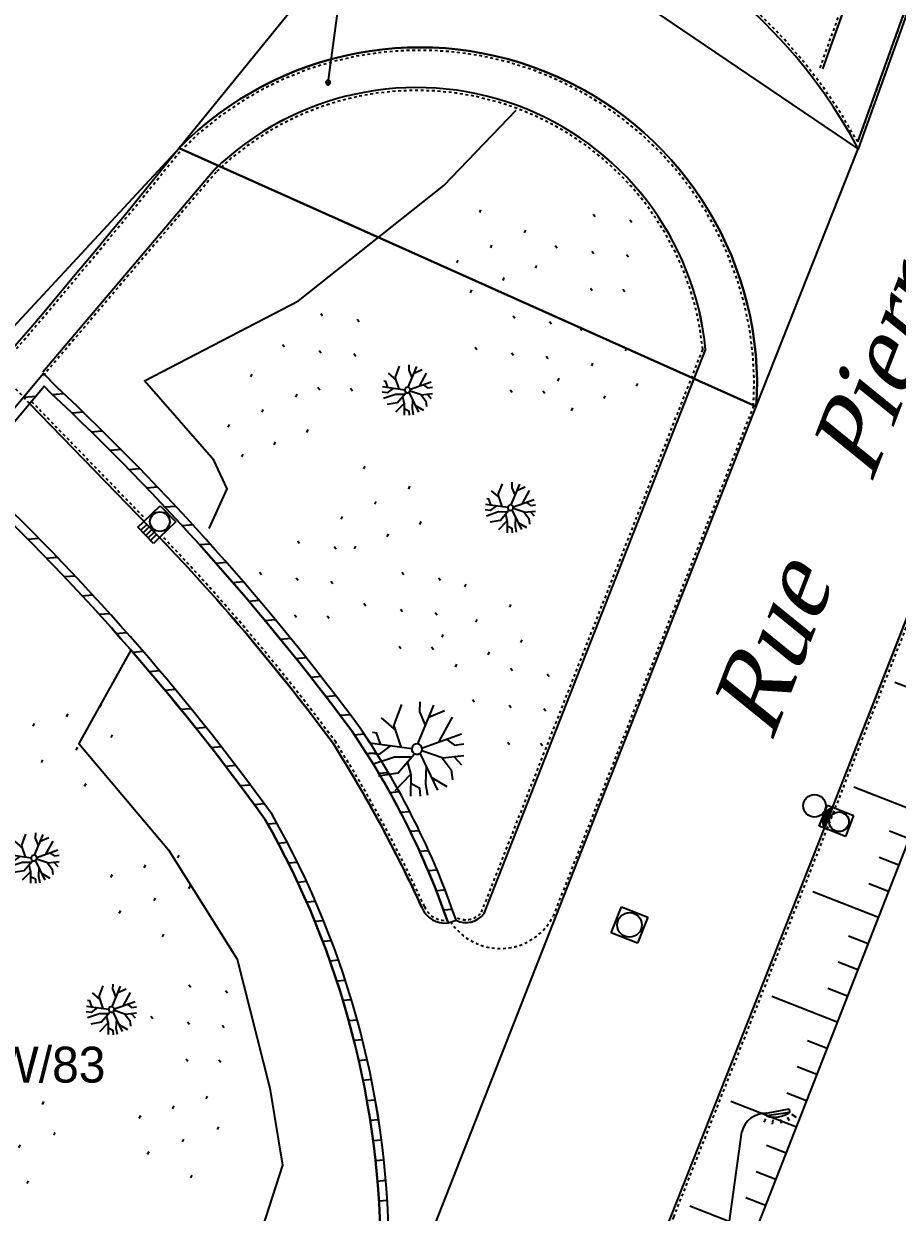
# Model space of a CAD drawing. Header units: metres. Extents: x 19 to 585, y 0 to 337.
# Drawn here: x 476.04 to 507.08, y 74.26 to 116.53 of the extents above; entities that cross this region are included whole.
import ezdxf

# ---------------------------------------------------------------- set-up
doc = ezdxf.new("R2010")
doc.units = ezdxf.units.M
doc.header["$LTSCALE"] = 0.01
doc.linetypes.add('CACHE', pattern=[0.375, 0.25, -0.125])
for name, color, linetype in [('ECLAIRAGE', 2, 'Continuous'), ('PARCELLES', 240, 'Continuous'), ('TALUS', 2, 'Continuous'), ('Tempo_Doublon_Point', 7, 'Continuous'), ('TEXTES', 6, 'Continuous'), ('VEGETATION', 70, 'Continuous'), ('VOIRIES', 7, 'Continuous'), ('VOIRIES_temp', 7, 'Continuous')]:
    doc.layers.add(name, color=color, linetype=linetype)
doc.styles.add('2', font='times.ttf', dxfattribs={"oblique": 18})

# ---------------------------------------------------------------- blocks, each defined once
blk = doc.blocks.new('11185$0$SYP_01057')
blk.add_line((0, 0), (0, -1))
blk = doc.blocks.new('11185$0$SYP_01053')
blk.add_line((0, 0), (0, -1))
blk = doc.blocks.new('11185$0$ARBRE_3-11', base_point=(100, 100))
for p, q in [((80, 170), (80, 188)), ((100, 190), (100, 110)), ((120, 179), (120, 188)), ((50, 130), (39, 165)), ((60, 180), (80, 140)), ((100, 150), (80, 170)), ((100, 170), (120, 180)), ((130, 144), (150, 175)), ((80, 140), (84, 109)), ((100, 130), (140, 150)), ((140, 149), (180, 140)), ((50, 106), (16, 131)), ((50, 130), (90, 104)), ((75, 115), (50, 105)), ((50, 105), (10, 100)), ((34, 103), (28, 85)), ((28, 50), (93, 93)), ((187, 80), (110, 100)), ((147, 90), (171, 104)), ((170, 104), (190, 106)), ((28, 85), (12, 82)), ((37, 75), (16, 68)), ((70, 78), (37, 75)), ((90, 50), (98, 90)), ((104, 90), (140, 20)), ((163, 86), (180, 58)), ((50, 64), (37, 34)), ((90, 50), (70, 30)), ((90, 49), (100, 10)), ((126, 46), (117, 30)), ((120, 60), (169, 41)), ((70, 30), (51, 25)), ((95, 28), (82, 12)), ((117, 30), (122, 13))]:
    blk.add_line(p, q)
for start, end in [(90, 270), (270, 90)]:
    blk.add_arc((100, 100), 10, start, end)
blk = doc.blocks.new('11185$0$CAND_LABRE_1-20', base_point=(70, 3))
for p, q in [((100, 170), (130, 180)), ((130, 180), (131, 175)), ((101, 166), (100, 170)), ((131, 175), (101, 166)), ((120, 164), (122, 159)), ((129, 168), (132, 164)), ((134, 173), (141, 170)), ((100, 162), (98, 157)), ((110, 162), (110, 156)), ((70, 0), (70, 140))]:
    blk.add_line(p, q)
for centre, radius, start, end in [((105, 135), 35.355, 98.13, 171.87), ((106.842, 201.026), 35.51, 260.531, 312.868), ((70, 3), 3, 90, 270), ((70, 3), 3, 270, 90)]:
    blk.add_arc(centre, radius, start, end)
blk = doc.blocks.new('11185$0$SYP_00104')
for p, q in [((-0.031, 0.5), (0, 0.5)), ((-0.312, 0.25), (-0.281, 0.25)), ((0.218, 0.25), (0.25, 0.25)), ((-0.031, 0), (0, 0)), ((0.468, 0), (0.5, 0)), ((-0.312, -0.25), (-0.281, -0.25)), ((0.25, -0.25), (0.281, -0.25))]:
    blk.add_line(p, q)
blk = doc.blocks.new('11185$0$SYP_00034')
for p, q in [((0, 0), (0, 1)), ((0, 1), (1, 1)), ((0.187, 0), (0.187, 1)), ((0.343, 1), (0.343, 0)), ((0.5, 0), (0.5, 1)), ((0.656, 1), (0.656, 0)), ((0.812, 0), (0.812, 1)), ((1, 1), (1, 0)), ((1, 0), (0, 0))]:
    blk.add_line(p, q)
blk = doc.blocks.new('11185$0$SYP_00046')
for p, q in [((0, 0), (0, 1)), ((0, 1), (1, 1)), ((1, 1), (1, 0)), ((1, 0), (0, 0))]:
    blk.add_line(p, q)
blk.add_circle((0.5, 0.5), 0.437)
blk = doc.blocks.new('11185$0$SYP_00019')
for p, q in [((-0.5, -0.5), (-0.5, 0.5)), ((-0.5, 0.5), (0.5, 0.5)), ((0.5, 0.5), (0.5, -0.5)), ((0.5, -0.5), (-0.5, -0.5))]:
    blk.add_line(p, q)
blk.add_circle((0, 0), 0.437)
blk = doc.blocks.new('11185$0$SYP_00026')
blk.add_circle((0, 0), 0.5)
blk = doc.blocks.new('11185$0$SYP_00048')
for p, q in [((0, 0), (0, 1)), ((0, 1), (1, 1)), ((0.125, 0.406), (0.25, 0.718)), ((0.824, 0.533), (0.175, 0.533)), ((0.181, 0.546), (0.818, 0.546)), ((0.813, 0.559), (0.186, 0.559)), ((0.191, 0.572), (0.808, 0.572)), ((0.803, 0.585), (0.196, 0.585)), ((0.201, 0.598), (0.798, 0.598)), ((0.792, 0.611), (0.207, 0.611)), ((0.212, 0.624), (0.787, 0.624)), ((0.782, 0.637), (0.217, 0.637)), ((0.222, 0.65), (0.777, 0.65)), ((0.772, 0.663), (0.227, 0.663)), ((0.233, 0.676), (0.766, 0.676)), ((0.761, 0.689), (0.238, 0.689)), ((0.243, 0.702), (0.756, 0.702)), ((0.751, 0.715), (0.248, 0.715)), ((0.25, 0.718), (0.343, 0.843)), ((0.257, 0.728), (0.742, 0.728)), ((0.732, 0.741), (0.267, 0.741)), ((0.276, 0.754), (0.722, 0.754)), ((0.713, 0.767), (0.286, 0.767)), ((0.296, 0.78), (0.703, 0.78)), ((0.693, 0.793), (0.305, 0.793)), ((0.315, 0.806), (0.683, 0.806)), ((0.674, 0.819), (0.325, 0.819)), ((0.334, 0.832), (0.664, 0.832)), ((0.343, 0.843), (0.5, 1)), ((0.654, 0.845), (0.345, 0.845)), ((0.358, 0.858), (0.641, 0.858)), ((0.628, 0.871), (0.371, 0.871)), ((0.384, 0.884), (0.615, 0.884)), ((0.602, 0.897), (0.397, 0.897)), ((0.41, 0.91), (0.589, 0.91)), ((0.576, 0.923), (0.423, 0.923)), ((0.436, 0.936), (0.563, 0.936)), ((0.55, 0.949), (0.449, 0.949)), ((0.462, 0.962), (0.537, 0.962)), ((0.524, 0.975), (0.475, 0.975)), ((0.488, 0.988), (0.511, 0.988)), ((0.5, 1), (0.656, 0.843)), ((0.656, 0.843), (0.75, 0.718)), ((0.75, 0.718), (0.875, 0.406)), ((1, 1), (1, 0)), ((0, 0), (0.125, 0.406)), ((1, 0), (0, 0)), ((1, 0), (0, 0)), ((0.995, 0.013), (0.004, 0.013)), ((0.008, 0.026), (0.991, 0.026)), ((0.987, 0.039), (0.012, 0.039)), ((0.016, 0.052), (0.983, 0.052)), ((0.979, 0.065), (0.02, 0.065)), ((0.024, 0.078), (0.975, 0.078)), ((0.971, 0.091), (0.028, 0.091)), ((0.032, 0.104), (0.967, 0.104)), ((0.963, 0.117), (0.036, 0.117)), ((0.04, 0.13), (0.959, 0.13)), ((0.955, 0.143), (0.044, 0.143)), ((0.048, 0.156), (0.951, 0.156)), ((0.947, 0.169), (0.052, 0.169)), ((0.056, 0.182), (0.943, 0.182)), ((0.939, 0.195), (0.06, 0.195)), ((0.064, 0.208), (0.935, 0.208)), ((0.931, 0.221), (0.068, 0.221)), ((0.072, 0.234), (0.927, 0.234)), ((0.923, 0.247), (0.076, 0.247)), ((0.08, 0.26), (0.919, 0.26)), ((0.915, 0.273), (0.084, 0.273)), ((0.088, 0.286), (0.911, 0.286)), ((0.907, 0.299), (0.092, 0.299)), ((0.096, 0.312), (0.903, 0.312)), ((0.899, 0.325), (0.1, 0.325)), ((0.104, 0.338), (0.895, 0.338)), ((0.891, 0.351), (0.108, 0.351)), ((0.112, 0.364), (0.887, 0.364)), ((0.883, 0.377), (0.116, 0.377)), ((0.12, 0.39), (0.879, 0.39)), ((0.875, 0.403), (0.124, 0.403)), ((0.129, 0.416), (0.87, 0.416)), ((0.865, 0.429), (0.134, 0.429)), ((0.139, 0.442), (0.86, 0.442)), ((0.855, 0.455), (0.144, 0.455)), ((0.149, 0.468), (0.85, 0.468)), ((0.844, 0.481), (0.155, 0.481)), ((0.16, 0.494), (0.839, 0.494)), ((0.834, 0.507), (0.165, 0.507)), ((0.17, 0.52), (0.829, 0.52)), ((0.875, 0.406), (1, 0))]:
    blk.add_line(p, q)

msp = doc.modelspace()

# ---------------------------------------------------------------- linework, layer by layer
at = {"layer": 'PARCELLES'}
for points in [[(505.698, 112.082, 0.248), (491.329, 121.826), (489.323, 121.662), (502.045, 137.301, -0.359), (511.05, 135.977, -0.226), (512.198, 130.186), (505.698, 112.082)], [(491.329, 121.826), (489.323, 121.662), (481.558, 112.106, -0.695), (502.076, 102.916), (505.698, 112.082, 0.248)], [(502.076, 102.916, 0.695), (481.558, 112.106, -0.036), (453.871, 82.237), (450.708, 79.562, 0.48), (453.742, 55.373), (461.937, 51.208), (467.529, 46.825), (478.385, 42.568)]]:
    msp.add_lwpolyline(points, format="xyb", close=True, dxfattribs=at)
at = {"layer": 'TALUS'}
for points in [[(546.574, 189.283), (535.568, 158.659), (529.533, 143.352), (523.979, 129.234), (512.757, 100.957), (501.887, 73.174), (490.786, 45.104), (489.044, 40.698)], [(482.625, 98.582), (483.271, 99.983), (482.796, 101.006), (480.326, 103.824), (485.798, 106.677), (490.968, 110.772), (493.543, 113.457)], [(479.844, 94.247), (477.995, 90.936), (481.18, 87.154), (483.618, 83.259), (484.785, 78.673), (485.231, 75.941), (483.944, 71.924), (481.342, 68.07), (479.037, 65.473), (476.228, 65.605), (473.398, 72.552), (470.156, 78.775), (466.84, 84.286), (465.501, 85.308), (463.39, 81.593), (457.953, 74.379), (454.5, 70.412), (453.265, 65.381), (452.022, 63.691), (450.081, 62.765)]]:
    msp.add_lwpolyline(points, dxfattribs=at)
at = {"layer": 'Tempo_Doublon_Point'}
for points in [[(505.698, 112.082), (491.329, 121.826), (489.323, 121.662), (502.045, 137.301), (511.05, 135.977), (512.198, 130.186), (505.698, 112.082)], [(491.329, 121.826), (489.323, 121.662), (481.558, 112.106), (502.076, 102.916), (505.698, 112.082)], [(502.076, 102.916), (481.558, 112.106), (453.871, 82.237), (450.708, 79.562), (453.742, 55.373), (461.937, 51.208), (467.529, 46.825), (478.385, 42.568)]]:
    msp.add_lwpolyline(points, close=True, dxfattribs=at)
at = {"layer": 'VOIRIES'}
msp.add_lwpolyline([(486.318, 41.871), (494.938, 63.82), (499.047, 74.122), (504.498, 87.92), (510.003, 101.953), (516.175, 117.651), (518.433, 123.308), (519.586, 126.134), (520.382, 128.146), (521.067, 129.962), (529.486, 151.254), (532.768, 159.643), (539.922, 177.74), (541.461, 181.083), (546.574, 189.283)], dxfattribs=at)
at = {"layer": 'VOIRIES', "linetype": 'CACHE'}
for points in [[(486.411, 41.835), (495.031, 63.783), (499.14, 74.085), (504.591, 87.883), (510.096, 101.916), (516.268, 117.614), (518.526, 123.271), (519.678, 126.096), (520.475, 128.109), (521.161, 129.925), (529.579, 151.218), (532.861, 159.606), (540.014, 177.701), (541.549, 181.035), (546.659, 189.23)], [(476.24, 103.026), (468.876, 110.777)]]:
    msp.add_lwpolyline(points, dxfattribs=at)
msp.add_lwpolyline([(505.68, 112.327, 0.244946), (491.331, 121.927), (489.548, 121.781), (502.111, 137.225, -0.358116), (510.973, 135.914, -0.225629), (512.103, 130.215)], format="xyb", close=True, dxfattribs=at)
at = {"layer": 'VOIRIES', "linetype": 'CACHE', "flags": 128}
msp.add_lwpolyline([(504.345, 114.963), (510.844, 133.067)], dxfattribs=at)
at = {"layer": 'VOIRIES', "flags": 128}
for points in [[(504.439, 114.93), (510.939, 133.033)], [(476.787, 104.041), (476.694, 104.033)], [(476.038, 103.25), (476.461, 103.287)], [(477.054, 103.34), (477.454, 103.375)], [(478.148, 102.712), (477.752, 102.677)], [(478.436, 102.013), (478.828, 102.047)], [(479.496, 101.382), (479.107, 101.347)], [(479.765, 100.681), (480.151, 100.715)], [(480.794, 100.047), (480.412, 100.014)], [(481.045, 99.345), (481.424, 99.378)], [(482.043, 98.708), (481.667, 98.675)], [(476.574, 98.224), (476.186, 98.19)], [(482.277, 98.004), (482.651, 98.037)], [(476.838, 97.523), (477.223, 97.557)], [(483.247, 97.365), (482.876, 97.332)], [(477.859, 96.888), (477.478, 96.855)], [(483.464, 96.659), (483.832, 96.692)], [(478.104, 96.185), (478.482, 96.218)], [(484.407, 96.018), (484.042, 95.986)], [(479.093, 95.548), (478.718, 95.515)], [(484.608, 95.311), (484.971, 95.344)], [(479.321, 94.844), (479.693, 94.877)], [(485.525, 94.668), (485.165, 94.636)], [(480.28, 94.203), (479.911, 94.171)], [(485.71, 93.959), (486.069, 93.991)], [(480.49, 93.497), (480.856, 93.53)], [(486.603, 93.313), (486.247, 93.282)], [(481.421, 92.855), (481.057, 92.822)], [(486.773, 92.604), (487.127, 92.635)], [(481.613, 92.147), (481.974, 92.179)], [(487.641, 91.956), (487.29, 91.925)], [(482.517, 91.502), (482.158, 91.47)], [(487.789, 91.244), (488.13, 91.275)], [(482.694, 90.793), (483.049, 90.825)], [(488.573, 90.588), (488.237, 90.559)], [(483.571, 90.146), (483.218, 90.115)], [(488.659, 89.871), (488.99, 89.901)], [(483.732, 89.436), (484.083, 89.467)], [(489.383, 89.211), (489.055, 89.182)], [(484.585, 88.787), (484.236, 88.755)], [(489.429, 88.49), (489.752, 88.519)], [(484.705, 88.072), (485.033, 88.101)], [(490.098, 87.825), (489.779, 87.797)], [(485.406, 87.409), (485.082, 87.381)], [(490.107, 87.101), (490.423, 87.129)], [(485.439, 86.687), (485.759, 86.716)], [(490.726, 86.431), (490.412, 86.403)], [(486.091, 86.021), (485.774, 85.992)], [(490.696, 85.704), (491.008, 85.731)], [(486.089, 85.295), (486.404, 85.323)], [(491.27, 85.029), (490.961, 85.002)], [(486.697, 84.625), (486.385, 84.597)], [(486.662, 83.896), (486.972, 83.925)], [(487.228, 83.222), (486.92, 83.195)], [(487.16, 82.491), (487.466, 82.519)], [(487.687, 81.814), (487.382, 81.787)], [(487.586, 81.079), (487.89, 81.107)], [(488.076, 80.398), (487.773, 80.372)], [(487.943, 79.661), (488.245, 79.688)], [(488.396, 78.977), (488.096, 78.95)], [(488.232, 78.237), (488.532, 78.264)], [(488.651, 77.549), (488.35, 77.524)], [(488.454, 76.807), (488.753, 76.834)], [(488.838, 76.117), (488.539, 76.09)], [(488.608, 75.372), (488.907, 75.398)], [(488.961, 74.678), (488.661, 74.651)]]:
    msp.add_lwpolyline(points, dxfattribs=at)
at = {"layer": 'VOIRIES', "linetype": 'CACHE'}
for points in [[(493.072, 36.91), (467.579, 46.912), (461.991, 51.293), (453.791, 55.46, -0.479823), (450.776, 79.489), (453.938, 82.162, 0.035998), (481.633, 112.039, -0.694357), (501.977, 102.938), (494.85, 84.783, -0.577225), (491.204, 84.603, -0.577225)], [(491.449, 84.736, 0.359789), (492.31, 84.932), (500.173, 104.947, 0.629024), (482.872, 111.254), (476.784, 104.078)], [(476.312, 103.095), (480.341, 98.939, -0.032012)], [(480.948, 98.312, -0.031956), (487.125, 90.977, -0.03303), (490.282, 85.134, 0.340772), (491.108, 84.648, 0.340772)]]:
    msp.add_lwpolyline(points, format="xyb", dxfattribs=at)
at = {"layer": 'VOIRIES'}
for points in [[(491.404, 84.646, 0.365), (492.398, 84.883), (500.275, 104.933, 0.63), (482.799, 111.323), (476.708, 104.143)], [(476.24, 103.026), (480.864, 98.255, -0.032), (487.043, 90.92, -0.033), (490.19, 85.094, 0.34), (491.12, 84.549)]]:
    msp.add_lwpolyline(points, format="xyb", dxfattribs=at)
msp.add_lwpolyline([(489.02, 72.507, 0.132), (484.862, 88.405, 0.048), (474.18, 100.565), (476.756, 103.642), (476.998, 103.393, -0.045), (487.695, 91.382, -0.067), (491.12, 84.549), (491.404, 84.646, 0.068), (487.94, 91.556, 0.045), (477.209, 103.606), (476.74, 104.089), (473.768, 100.54, -0.049), (484.61, 88.242, -0.132), (488.719, 72.509), (489.02, 72.507)], format="xyb", close=True, dxfattribs=at)
at = {"layer": 'VOIRIES_temp', "linetype": 'CACHE'}
for p, q in [((504.345, 114.963), (510.844, 133.067)), ((482.872, 111.254), (476.784, 104.078)), ((476.24, 103.026), (468.876, 110.777)), ((492.31, 84.932), (500.173, 104.947)), ((476.312, 103.095), (480.341, 98.939)), ((501.977, 102.938), (494.85, 84.783)), ((504.591, 87.883), (510.096, 101.916)), ((499.14, 74.085), (504.591, 87.883))]:
    msp.add_line(p, q, dxfattribs=at)
at = {"layer": 'VOIRIES_temp'}
for p, q in [((504.439, 114.93), (510.939, 133.033)), ((505.68, 112.327), (512.103, 130.215)), ((482.799, 111.323), (476.708, 104.143)), ((492.398, 84.883), (500.275, 104.933)), ((476.74, 104.089), (473.768, 100.54)), ((476.787, 104.041), (476.694, 104.033)), ((477.209, 103.606), (476.74, 104.089)), ((474.18, 100.565), (476.756, 103.642)), ((476.756, 103.642), (476.998, 103.393)), ((476.038, 103.25), (476.461, 103.287)), ((477.054, 103.34), (477.454, 103.375)), ((476.24, 103.026), (480.864, 98.255)), ((478.148, 102.712), (477.752, 102.677)), ((478.436, 102.013), (478.828, 102.047)), ((504.498, 87.92), (510.003, 101.953)), ((479.496, 101.382), (479.107, 101.347)), ((479.765, 100.681), (480.151, 100.715)), ((480.794, 100.047), (480.412, 100.014)), ((480.307, 98.83), (480.882, 99.387)), ((480.882, 99.387), (481.439, 98.812)), ((481.045, 99.345), (481.424, 99.378)), ((480.092, 98.621), (480.308, 98.83)), ((480.649, 98.047), (480.092, 98.621)), ((480.412, 98.722), (480.197, 98.513)), ((480.284, 98.423), (480.499, 98.632)), ((480.864, 98.255), (480.307, 98.83)), ((480.308, 98.83), (480.864, 98.255)), ((480.586, 98.543), (480.37, 98.334)), ((481.439, 98.812), (480.864, 98.255)), ((482.043, 98.708), (481.667, 98.675)), ((476.574, 98.224), (476.186, 98.19)), ((480.458, 98.244), (480.673, 98.452)), ((480.76, 98.363), (480.545, 98.154)), ((480.864, 98.255), (480.649, 98.047)), ((482.277, 98.004), (482.651, 98.037)), ((476.838, 97.523), (477.223, 97.557)), ((483.247, 97.365), (482.876, 97.332)), ((477.859, 96.888), (477.478, 96.855)), ((483.464, 96.659), (483.832, 96.692)), ((478.104, 96.185), (478.482, 96.218)), ((484.407, 96.018), (484.042, 95.986)), ((479.093, 95.548), (478.718, 95.515)), ((484.608, 95.311), (484.971, 95.344)), ((479.321, 94.844), (479.693, 94.877)), ((485.525, 94.668), (485.165, 94.636)), ((480.28, 94.203), (479.911, 94.171)), ((485.71, 93.959), (486.069, 93.991)), ((480.49, 93.497), (480.856, 93.53)), ((486.603, 93.313), (486.247, 93.282)), ((481.421, 92.855), (481.057, 92.822)), ((486.773, 92.604), (487.127, 92.635)), ((481.613, 92.147), (481.974, 92.179)), ((487.641, 91.956), (487.29, 91.925)), ((482.517, 91.502), (482.158, 91.47)), ((487.789, 91.244), (488.13, 91.275)), ((482.694, 90.793), (483.049, 90.825)), ((488.573, 90.588), (488.237, 90.559)), ((483.571, 90.146), (483.218, 90.115)), ((488.659, 89.871), (488.99, 89.901)), ((483.732, 89.436), (484.083, 89.467)), ((489.383, 89.211), (489.055, 89.182)), ((484.585, 88.787), (484.236, 88.755)), ((489.429, 88.49), (489.752, 88.519)), ((504.312, 87.993), (504.604, 88.738)), ((504.585, 88.531), (504.438, 88.157)), ((504.438, 88.164), (504.58, 88.526)), ((504.574, 88.519), (504.438, 88.173)), ((504.439, 88.152), (504.588, 88.534)), ((504.439, 88.18), (504.569, 88.513)), ((504.564, 88.507), (504.439, 88.189)), ((504.592, 88.537), (504.44, 88.147)), ((504.44, 88.197), (504.558, 88.5)), ((504.553, 88.494), (504.44, 88.205)), ((504.44, 88.213), (504.548, 88.487)), ((504.6, 88.543), (504.441, 88.137)), ((504.441, 88.143), (504.596, 88.54)), ((504.543, 88.482), (504.441, 88.222)), ((504.441, 88.229), (504.537, 88.475)), ((504.442, 88.133), (504.604, 88.546)), ((504.532, 88.469), (504.442, 88.239)), ((504.442, 88.237), (504.458, 88.365)), ((504.608, 88.549), (504.443, 88.128)), ((504.443, 88.249), (504.526, 88.46)), ((504.444, 88.123), (504.612, 88.552)), ((504.616, 88.554), (504.445, 88.119)), ((504.52, 88.451), (504.445, 88.26)), ((504.446, 88.113), (504.62, 88.558)), ((504.446, 88.27), (504.513, 88.442)), ((504.624, 88.561), (504.447, 88.109)), ((504.507, 88.434), (504.447, 88.281)), ((504.448, 88.104), (504.628, 88.563)), ((504.632, 88.566), (504.449, 88.099)), ((504.449, 88.292), (504.501, 88.425)), ((504.64, 88.572), (504.45, 88.089)), ((504.45, 88.095), (504.636, 88.569)), ((504.495, 88.416), (504.45, 88.302)), ((504.451, 88.084), (504.644, 88.575)), ((504.451, 88.313), (504.489, 88.408)), ((504.648, 88.578), (504.452, 88.08)), ((504.453, 88.075), (504.651, 88.581)), ((504.482, 88.399), (504.453, 88.324)), ((504.655, 88.584), (504.454, 88.07)), ((504.454, 88.334), (504.476, 88.39)), ((504.455, 88.065), (504.659, 88.587)), ((504.663, 88.59), (504.456, 88.06)), ((504.47, 88.381), (504.456, 88.345)), ((504.457, 88.056), (504.667, 88.593)), ((504.457, 88.355), (504.464, 88.373)), ((504.671, 88.595), (504.458, 88.051)), ((504.458, 88.365), (504.533, 88.47)), ((504.459, 88.046), (504.675, 88.598)), ((504.679, 88.601), (504.46, 88.042)), ((504.461, 88.038), (504.682, 88.603)), ((504.686, 88.605), (504.462, 88.034)), ((504.463, 88.03), (504.69, 88.607)), ((504.693, 88.609), (504.465, 88.026)), ((504.466, 88.022), (504.697, 88.611)), ((504.7, 88.613), (504.467, 88.018)), ((504.468, 88.014), (504.704, 88.615)), ((504.708, 88.617), (504.47, 88.01)), ((504.471, 88.006), (504.711, 88.619)), ((504.715, 88.621), (504.472, 88.002)), ((504.473, 87.998), (504.718, 88.623)), ((504.722, 88.625), (504.475, 87.995)), ((504.476, 87.991), (504.726, 88.627)), ((504.729, 88.629), (504.477, 87.987)), ((504.478, 87.983), (504.733, 88.631)), ((504.736, 88.633), (504.48, 87.979)), ((504.481, 87.975), (504.74, 88.635)), ((504.743, 88.638), (504.482, 87.971)), ((504.483, 87.967), (504.747, 88.64)), ((504.751, 88.642), (504.485, 87.963)), ((504.486, 87.959), (504.754, 88.644)), ((504.758, 88.646), (504.487, 87.955)), ((504.488, 87.951), (504.761, 88.648)), ((504.765, 88.65), (504.49, 87.947)), ((504.491, 87.943), (504.769, 88.652)), ((504.772, 88.654), (504.492, 87.94)), ((504.493, 87.936), (504.776, 88.656)), ((504.779, 88.658), (504.495, 87.932)), ((504.496, 87.928), (504.783, 88.66)), ((504.787, 88.662), (504.497, 87.924)), ((504.498, 87.92), (504.791, 88.665)), ((504.79, 88.665), (504.498, 87.92)), ((504.79, 88.665), (504.498, 87.92)), ((504.533, 88.47), (504.584, 88.531)), ((504.584, 88.531), (504.678, 88.601)), ((504.604, 88.738), (504.79, 88.665)), ((504.678, 88.601), (504.79, 88.665)), ((504.791, 88.665), (505.535, 88.372)), ((505.535, 88.372), (505.243, 87.628)), ((484.705, 88.072), (485.033, 88.101)), ((499.047, 74.122), (504.498, 87.92)), ((504.498, 87.92), (504.312, 87.993)), ((504.438, 88.158), (504.442, 88.237)), ((504.459, 88.043), (504.438, 88.158)), ((504.498, 87.92), (504.459, 88.043)), ((505.243, 87.628), (504.498, 87.92)), ((490.098, 87.825), (489.779, 87.797)), ((485.406, 87.409), (485.082, 87.381)), ((490.107, 87.101), (490.423, 87.129)), ((485.439, 86.687), (485.759, 86.716)), ((490.726, 86.431), (490.412, 86.403)), ((486.091, 86.021), (485.774, 85.992)), ((490.696, 85.704), (491.008, 85.731)), ((486.089, 85.295), (486.404, 85.323)), ((491.27, 85.029), (490.961, 85.002)), ((496.92, 84.199), (497.289, 85.128)), ((497.289, 85.128), (498.218, 84.759)), ((486.697, 84.625), (486.385, 84.597)), ((491.12, 84.549), (491.404, 84.646)), ((498.218, 84.759), (497.849, 83.829)), ((497.849, 83.829), (496.92, 84.199)), ((486.662, 83.896), (486.972, 83.925)), ((487.228, 83.222), (486.92, 83.195)), ((487.16, 82.491), (487.466, 82.519)), ((487.687, 81.814), (487.382, 81.787)), ((487.586, 81.079), (487.89, 81.107)), ((488.076, 80.398), (487.773, 80.372)), ((487.943, 79.661), (488.245, 79.688)), ((488.396, 78.977), (488.096, 78.95)), ((488.232, 78.237), (488.532, 78.264)), ((488.651, 77.549), (488.35, 77.524)), ((488.454, 76.807), (488.753, 76.834)), ((488.838, 76.117), (488.539, 76.09)), ((488.608, 75.372), (488.907, 75.398)), ((488.961, 74.678), (488.661, 74.651))]:
    msp.add_line(p, q, dxfattribs=at)
for centre, radius in [((480.873, 98.821), 0.35), ((504.147, 88.717), 0.4), ((505.017, 88.146), 0.35), ((497.569, 84.479), 0.437)]:
    msp.add_circle(centre, radius, dxfattribs=at)
at = {"layer": 'VOIRIES_temp', "linetype": 'CACHE'}
for centre, radius, start, end in [((489.295, 103.36), 18.678, 28.6905, 83.7441), ((490.108, 103.695), 11.893, 356.3487, 135.4465), ((490.007, 103.945), 10.215, 5.6271, 134.3106), ((260.562, 289.193), 283.295, 313.04675, 321.29325), ((426.706, 46.368), 75.103, 36.43928, 43.76058), ((444.53, 64.187), 50.319, 24.5995, 32.1667), ((491.01, 85.426), 0.784, 201.8791, 277.1498), ((492.975, 85.746), 2.108, 212.8418, 332.8203), ((491.76, 85.355), 0.693, 243.2962, 322.4489)]:
    msp.add_arc(centre, radius, start, end, dxfattribs=at)
at = {"layer": 'VOIRIES_temp'}
for centre, radius, start, end in [((490.007, 103.945), 10.315, 5.4931, 134.3368), ((415.762, 38.085), 89.826, 36.53195, 46.83824), ((415.756, 38.079), 89.535, 36.53637, 46.84266), ((416.596, 39.209), 83.846, 35.78871, 47.00971), ((416.334, 38.978), 84.493, 35.80134, 46.79369), ((426.706, 46.368), 75.003, 36.44213, 43.77349), ((464.024, 75.243), 28.65, 18.9544, 34.2867), ((464.387, 75.424), 28.548, 18.847, 34.4075), ((444.53, 64.187), 50.219, 24.6021, 32.1624), ((457.356, 72.718), 31.664, 359.6179, 29.6961), ((457.385, 72.728), 31.335, 359.5995, 29.6778), ((491.01, 85.426), 0.884, 202.0376, 277.1498), ((491.76, 85.355), 0.793, 243.2962, 323.5045)]:
    msp.add_arc(centre, radius, start, end, dxfattribs=at)

# ---------------------------------------------------------------- block references
at = {"layer": 'ECLAIRAGE', "xscale": 0.02599999995460458, "yscale": 0.02599999995460458, "zscale": 0.02600000000001046, "rotation": 352.234010858903}
for p in [(486.856, 114.434), (501.076, 73.594)]:
    msp.add_blockref('11185$0$CAND_LABRE_1-20', p, dxfattribs=at)
at = {"layer": 'TALUS'}
for name, p, xscale, yscale, zscale, rotation in [('11185$0$SYP_01057', (509.328, 92.192), 2.499999999956726, 2.49999999999998, 2.5, 248.6330108584312), ('11185$0$SYP_01057', (507.871, 88.467), 2.499999999956726, 2.49999999999998, 2.5, 248.6330108584312), ('11185$0$SYP_01053', (507.506, 87.536), 0.7500000000094013, 0.7499999999998096, 0.75, 248.6330108588396), ('11185$0$SYP_01053', (507.142, 86.605), 0.7500000000094013, 0.7499999999998096, 0.75, 248.6330108588396), ('11185$0$SYP_01053', (506.778, 85.673), 0.7500000000094013, 0.7499999999998096, 0.75, 248.6330108588396), ('11185$0$SYP_01057', (506.414, 84.742), 2.499999999956726, 2.49999999999998, 2.5, 248.6330108584312), ('11185$0$SYP_01053', (506.049, 83.811), 0.7500000000094013, 0.7499999999998096, 0.75, 248.6330108588396), ('11185$0$SYP_01053', (505.685, 82.879), 0.7500000000094013, 0.7499999999998096, 0.75, 248.6330108588396), ('11185$0$SYP_01053', (505.321, 81.949), 0.7500000000094013, 0.7499999999998096, 0.75, 248.6330108588396), ('11185$0$SYP_01057', (504.956, 81.018), 2.499999999956726, 2.49999999999998, 2.5, 248.6330108584312), ('11185$0$SYP_01053', (504.592, 80.086), 0.7500000000094013, 0.7499999999998096, 0.75, 248.6330108588396), ('11185$0$SYP_01053', (504.228, 79.155), 0.7500000000094013, 0.7499999999998096, 0.75, 248.6330108588396), ('11185$0$SYP_01057', (503.499, 77.292), 2.499999999956726, 2.49999999999998, 2.5, 248.6330108584312), ('11185$0$SYP_01053', (503.863, 78.224), 0.7500000000094013, 0.7499999999998096, 0.75, 248.6330108588396), ('11185$0$SYP_01053', (503.135, 76.361), 0.7500000000094013, 0.7499999999998096, 0.75, 248.6330108588396), ('11185$0$SYP_01053', (502.77, 75.43), 0.7500000000094013, 0.7499999999998096, 0.75, 248.6330108588396), ('11185$0$SYP_01057', (502.041, 73.567), 2.499999999956726, 2.49999999999998, 2.5, 248.6330108584312), ('11185$0$SYP_01053', (502.406, 74.499), 0.7500000000094013, 0.7499999999998096, 0.75, 248.6330108588396)]:
    msp.add_blockref(name, p, dxfattribs=dict(at, xscale=xscale, yscale=yscale, zscale=zscale, rotation=rotation))
at = {"layer": 'VEGETATION'}
for name, p, xscale, yscale, zscale, rotation in [('11185$0$SYP_00104', (492.623, 108.557), 3.50000000004253, 3.500000000000334, 3.5, 245.6850108588398), ('11185$0$SYP_00104', (496.296, 108.357), 3.499999999964885, 3.500000000000334, 3.5, 309.4340108591866), ('11185$0$SYP_00104', (486.608, 104.83), 3.499999999964885, 3.500000000000334, 3.5, 309.4340108591866), ('11185$0$SYP_00104', (493.446, 104.74), 3.499999999964885, 3.500000000000334, 3.5, 309.4340108591866), ('11185$0$SYP_00104', (496.214, 104.357), 3.500000000023167, 3.500000000000334, 3.5, 245.6840108583615), ('11185$0$ARBRE_3-11', (489.676, 103.501), 0.01000000000940442, 0.01000000000941028, 0.01000000000000512, 82.23401086028616), ('11185$0$SYP_00104', (484.493, 102.716), 3.50000000004253, 3.500000000000334, 3.5, 245.6850108588398), ('11185$0$SYP_00104', (488.506, 99.444), 3.50000000004253, 3.500000000000334, 3.5, 245.6850108588398), ('11185$0$ARBRE_3-11', (493.337, 99.321), 0.01000000000940442, 0.01000000000941028, 0.01000000000000512, 82.23401086028616), ('11185$0$SYP_00104', (473.809, 96.722), 3.499999999964885, 3.500000000000334, 3.5, 309.4340108591866), ('11185$0$SYP_00104', (485.785, 96.738), 3.499999999964885, 3.500000000000334, 3.5, 309.4340108591866), ('11185$0$SYP_00104', (489.495, 95.629), 3.499999999964885, 3.500000000000334, 3.5, 309.4340108591866), ('11185$0$SYP_00104', (492.096, 95.244), 3.500000000023167, 3.500000000000334, 3.5, 245.6840108583615), ('11185$0$SYP_00104', (493.359, 92.208), 3.499999999964885, 3.500000000000334, 3.5, 309.4340108591866), ('11185$0$SYP_00104', (477.955, 90.798), 3.500000000012374, 3.500000000000334, 3.5, 61.26701085865247), ('11185$0$ARBRE_3-11', (490.011, 90.732), 0.01871483656580622, 0.01871483650713696, 0.01871483650985084, 82.23401085736778), ('11185$0$ARBRE_3-11', (476.398, 86.857), 0.01000000000940442, 0.01000000000941028, 0.01000000000000512, 82.23401086028616), ('11185$0$SYP_00104', (480.721, 85.43), 3.49999999997176, 3.500000000000334, 3.5, 61.27101085804826), ('11185$0$SYP_00104', (481.925, 80.952), 3.499999999964885, 3.500000000000334, 3.5, 309.4340108591866), ('11185$0$ARBRE_3-11', (479.152, 81.471), 0.01000000000940442, 0.01000000000941028, 0.01000000000000512, 82.23401086028616), ('11185$0$SYP_00104', (481.729, 76.858), 3.500000000038261, 3.500000000000334, 3.5, 61.26901085849133), ('11185$0$SYP_00104', (475.914, 76.661), 3.49999999997176, 3.500000000000334, 3.5, 61.27101085804826)]:
    msp.add_blockref(name, p, dxfattribs=dict(at, xscale=xscale, yscale=yscale, zscale=zscale, rotation=rotation))
at = {"layer": 'VOIRIES'}
for name, p, xscale, yscale, zscale, rotation in [('11185$0$SYP_00046', (480.864, 98.255), 0.7999999999841918, 0.7999999999886406, 0.7999999999999972, 44.11001085683288), ('11185$0$SYP_00034', (480.864, 98.255), 0.7999999999809577, 0.2999999999884663, 0.2999999999999972, 134.0920108592422), ('11185$0$SYP_00026', (504.147, 88.717), 0.8000000000064983, 0.7999999999886406, 0.7999999999999972, 93.91601085939065), ('11185$0$SYP_00048', (504.498, 87.92), 0.7999999999645225, 0.2000000000117138, 0.2000000000000028, 68.59001085805504), ('11185$0$SYP_00046', (504.498, 87.92), 0.8000000000010585, 0.7999999999886406, 0.7999999999999972, 338.5720108590169)]:
    msp.add_blockref(name, p, dxfattribs=dict(at, xscale=xscale, yscale=yscale, zscale=zscale, rotation=rotation))
at = {"layer": 'VOIRIES', "rotation": 68.32001085749428}
msp.add_blockref('11185$0$SYP_00019', (497.569, 84.479), dxfattribs=at)

# ---------------------------------------------------------------- texts
at = {"layer": 'PARCELLES'}
msp.add_text('34172/KW/83', height=1.27454, dxfattribs=at).set_placement((468.611, 78.874))
at = {"layer": 'TEXTES', "style": '2', "oblique": 18}
msp.add_text('Rue    Pierre    Causse', height=2.5, rotation=68.949, dxfattribs=at).set_placement((502.63, 90.954))

doc.saveas('drawing.dxf')
